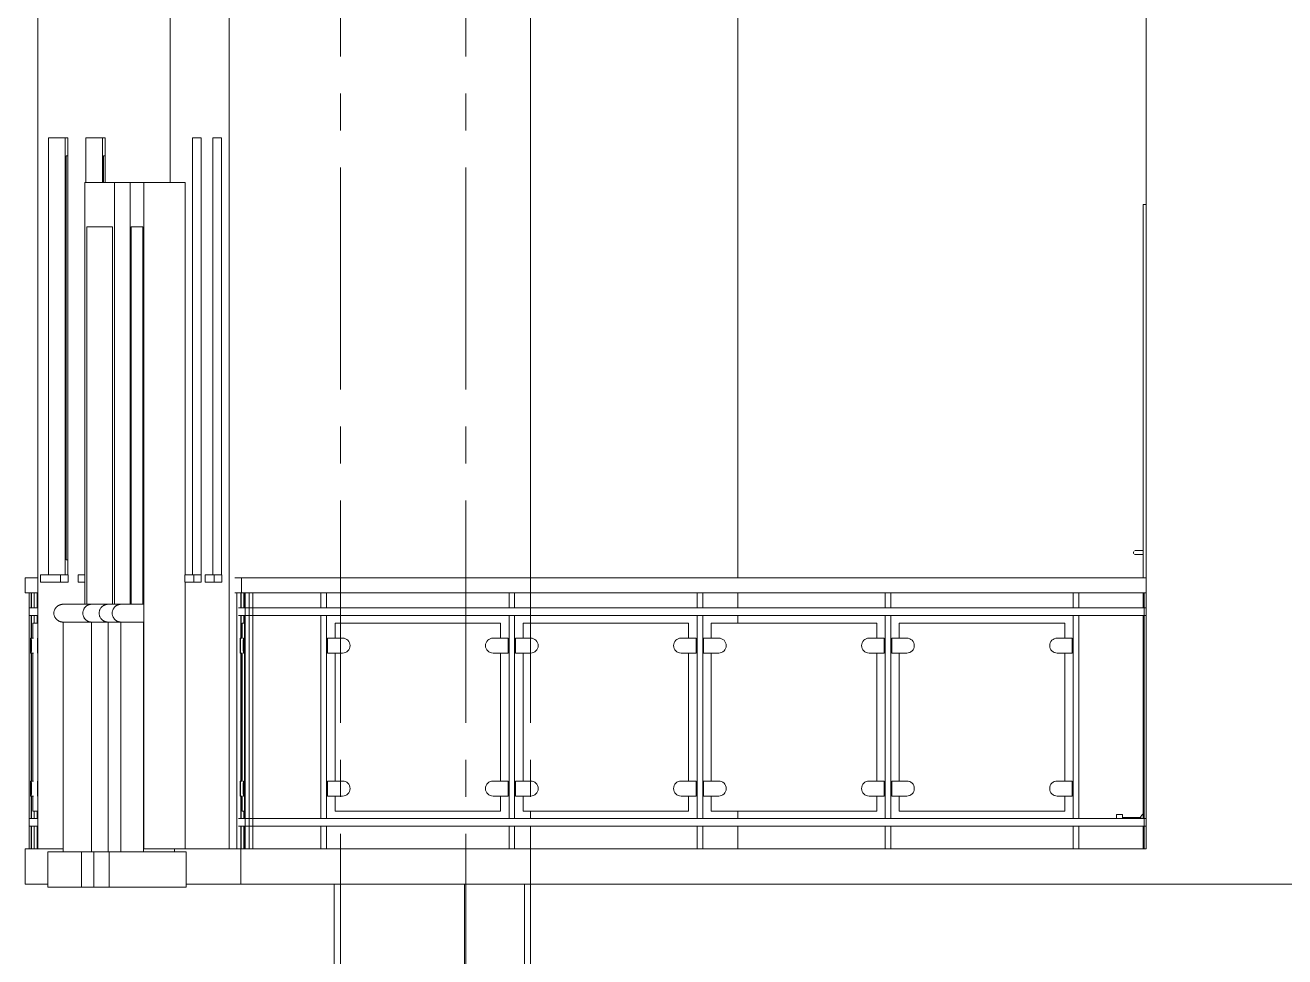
# Model space of a CAD drawing. Header units: millimetres. Extents: x 1373 to 40779, y 1939 to 6439.
# Drawn here: x 30702.4 to 31127.7, y 3839.3 to 4153.8 of the extents above; entities that cross this region are included whole.
import ezdxf

# ---------------------------------------------------------------- set-up
doc = ezdxf.new("R2010")
doc.units = ezdxf.units.MM
doc.linetypes.add('IMPORT-CENTER2', pattern=[112.5, 75, -12.5, 12.5, -12.5])
for name, color, linetype, lineweight in [('A-DOOR', 31, 'Continuous', 18), ('A-DOOR-FRAM', 31, 'Continuous', 18), ('A-FLOR', 192, 'Continuous', 30), ('A-FLOR-HRAL', 11, 'Continuous', 18), ('A-GLAZ', 151, 'Continuous', 18), ('A-WALL', 20, 'Continuous', 9), ('S-COLS', 52, 'Continuous', 9), ('S-GRID', 252, 'IMPORT-CENTER2', 5)]:
    doc.layers.add(name, color=color, linetype=linetype, lineweight=lineweight)

# ---------------------------------------------------------------- blocks, each defined once
blk = doc.blocks.new('STB Stütze - rechteckig - 35-70-2138024-SOL YAN GÖRÜNÜŞ')
at = {"layer": 'S-COLS'}
for p, q in [((-435, 388), (-435, 191.44)), ((-365, 388), (-365, 191.44)), ((-435, 186.36), (-435, 181.28)), ((-365, 186.36), (-365, 181.28)), ((-435, 178.74), (-435, 176.2)), ((-365, 178.74), (-365, 176.2)), ((-435, 112.7), (-435, 110.16)), ((-365, 112.7), (-365, 110.16)), ((-435, 107.62), (-435, 100)), ((-365, 107.62), (-365, 100))]:
    blk.add_line(p, q, dxfattribs=at)
blk = doc.blocks.new('STB Stütze - rechteckig - 35-70-V80-SOL YAN GÖRÜNÜŞ')
at = {"layer": 'S-COLS'}
for p, q in [((-435, 388), (-435, 191.44)), ((-365, 388), (-365, 191.44)), ((-435, 186.36), (-435, 181.28)), ((-365, 186.36), (-365, 181.28)), ((-435, 178.74), (-435, 176.2)), ((-365, 178.74), (-365, 176.2)), ((-435, 112.7), (-435, 110.16)), ((-365, 112.7), (-365, 110.16)), ((-435, 107.62), (-435, 100)), ((-365, 107.62), (-365, 100))]:
    blk.add_line(p, q, dxfattribs=at)

msp = doc.modelspace()

# ---------------------------------------------------------------- linework, layer by layer
at = {"layer": 'A-DOOR'}
for p, q in [((31079.86, 3976.98), (31079.86, 3975.76)), ((31077.37, 3976.46), (31077.36, 3976.46)), ((31077.36, 3975.06), (31077.37, 3975.06)), ((31077.38, 3976.46), (31077.37, 3976.46)), ((31077.37, 3976.46), (31077.37, 3976.46)), ((31077.37, 3976.46), (31077.37, 3976.46)), ((31077.37, 3975.06), (31077.37, 3975.06)), ((31077.37, 3975.06), (31077.37, 3975.06)), ((31077.37, 3975.06), (31077.38, 3975.06)), ((31077.39, 3976.46), (31077.38, 3976.46)), ((31077.38, 3975.06), (31077.38, 3975.06)), ((31077.38, 3975.06), (31077.39, 3975.06)), ((31077.4, 3976.46), (31077.39, 3976.46)), ((31077.39, 3975.06), (31077.4, 3975.06)), ((31077.41, 3976.46), (31077.4, 3976.46)), ((31077.4, 3975.06), (31077.42, 3975.06)), ((31077.42, 3976.46), (31077.41, 3976.46)), ((31077.43, 3976.46), (31077.42, 3976.46)), ((31077.42, 3975.06), (31077.43, 3975.06)), ((31077.45, 3976.46), (31077.43, 3976.46)), ((31077.43, 3975.06), (31077.44, 3975.06)), ((31077.44, 3975.06), (31077.46, 3975.06)), ((31077.46, 3976.46), (31077.45, 3976.46)), ((31077.48, 3976.46), (31077.46, 3976.46)), ((31077.46, 3975.06), (31077.48, 3975.06)), ((31077.5, 3976.46), (31077.48, 3976.46)), ((31077.48, 3975.06), (31077.5, 3975.06)), ((31077.52, 3976.46), (31077.5, 3976.46)), ((31077.5, 3975.06), (31077.52, 3975.06)), ((31077.55, 3976.46), (31077.52, 3976.46)), ((31077.52, 3975.06), (31077.54, 3975.06)), ((31077.54, 3975.06), (31077.56, 3975.06)), ((31077.57, 3976.46), (31077.55, 3976.46)), ((31077.56, 3975.06), (31077.59, 3975.06)), ((31077.59, 3976.46), (31077.57, 3976.46)), ((31077.62, 3976.46), (31077.59, 3976.46)), ((31077.59, 3975.06), (31077.61, 3975.06)), ((31077.61, 3975.06), (31077.64, 3975.06)), ((31077.65, 3976.46), (31077.62, 3976.46)), ((31077.64, 3975.06), (31077.67, 3975.06)), ((31077.68, 3976.46), (31077.65, 3976.46)), ((31077.67, 3975.06), (31077.7, 3975.06)), ((31077.7, 3976.46), (31077.68, 3976.46)), ((31077.74, 3976.46), (31077.7, 3976.46)), ((31077.7, 3975.06), (31077.73, 3975.06)), ((31077.73, 3975.06), (31077.76, 3975.06)), ((31077.77, 3976.46), (31077.74, 3976.46)), ((31077.76, 3975.06), (31077.79, 3975.06)), ((31077.8, 3976.46), (31077.77, 3976.46)), ((31077.79, 3975.06), (31077.82, 3975.06)), ((31077.83, 3976.46), (31077.8, 3976.46)), ((31077.82, 3975.06), (31077.86, 3975.06)), ((31077.87, 3976.46), (31077.83, 3976.46)), ((31077.86, 3975.06), (31077.89, 3975.06)), ((31077.9, 3976.46), (31077.87, 3976.46)), ((31077.89, 3975.06), (31077.93, 3975.06)), ((31077.94, 3976.46), (31077.9, 3976.46)), ((31077.93, 3975.06), (31077.96, 3975.06)), ((31077.97, 3976.46), (31077.94, 3976.46)), ((31077.96, 3975.06), (31078, 3975.06)), ((31078.01, 3976.46), (31077.97, 3976.46)), ((31078, 3975.06), (31078.04, 3975.06)), ((31078.05, 3976.46), (31078.01, 3976.46)), ((31078.04, 3975.06), (31078.08, 3975.06)), ((31078.09, 3976.46), (31078.05, 3976.46)), ((31078.08, 3975.06), (31078.12, 3975.06)), ((31078.13, 3976.46), (31078.09, 3976.46)), ((31078.12, 3975.06), (31078.16, 3975.06)), ((31078.17, 3976.46), (31078.13, 3976.46)), ((31078.16, 3975.06), (31078.19, 3975.06)), ((31078.2, 3976.46), (31078.17, 3976.46)), ((31078.19, 3975.06), (31078.23, 3975.06)), ((31078.24, 3976.46), (31078.2, 3976.46)), ((31078.23, 3975.06), (31078.27, 3975.06)), ((31078.28, 3976.46), (31078.24, 3976.46)), ((31078.27, 3975.06), (31078.31, 3975.06)), ((31078.32, 3976.46), (31078.28, 3976.46)), ((31078.31, 3975.06), (31078.35, 3975.06)), ((31078.36, 3976.46), (31078.32, 3976.46)), ((31078.35, 3975.06), (31078.36, 3975.06)), ((31079.86, 3976.46), (31078.36, 3976.46)), ((31078.36, 3975.06), (31079.86, 3975.06)), ((31079.86, 3975.76), (31079.86, 3974.54)), ((31072.96, 3887.26), (31070.96, 3887.26)), ((31070.96, 3885.94), (31070.96, 3887.26)), ((31072.96, 3885.94), (31072.96, 3887.26)), ((31079.59, 3887.21), (31079.65, 3887.27)), ((31079.65, 3887.27), (31079.71, 3887.32)), ((31079.71, 3887.32), (31079.78, 3887.37)), ((31079.78, 3887.37), (31079.84, 3887.41)), ((31079.84, 3887.41), (31079.91, 3887.46)), ((31079.91, 3887.46), (31079.98, 3887.5)), ((31078.72, 3886.26), (31072.96, 3886.26)), ((31078.72, 3886.26), (31078.74, 3886.26)), ((31078.72, 3886), (31078.72, 3886.26)), ((31078.74, 3886.26), (31078.76, 3886.27)), ((31078.76, 3886.27), (31078.78, 3886.27)), ((31078.78, 3886.27), (31078.8, 3886.28)), ((31078.8, 3886.28), (31078.82, 3886.28)), ((31078.82, 3886.28), (31078.84, 3886.29)), ((31078.84, 3886.29), (31078.86, 3886.3)), ((31078.86, 3886.3), (31078.88, 3886.3)), ((31078.88, 3886.3), (31078.89, 3886.31)), ((31078.89, 3886.31), (31078.91, 3886.32)), ((31078.91, 3886.32), (31078.93, 3886.33)), ((31078.93, 3886.33), (31078.95, 3886.34)), ((31078.95, 3886.34), (31078.97, 3886.36)), ((31078.97, 3886.36), (31078.98, 3886.37)), ((31078.98, 3886.37), (31079, 3886.38)), ((31079, 3886.38), (31079.01, 3886.4)), ((31079.01, 3886.4), (31079.03, 3886.41)), ((31079.03, 3886.41), (31079.04, 3886.43)), ((31079.04, 3886.43), (31079.06, 3886.44)), ((31079.06, 3886.44), (31079.07, 3886.46)), ((31079.07, 3886.46), (31079.08, 3886.47)), ((31079.08, 3886.47), (31079.09, 3886.49)), ((31079.09, 3886.49), (31079.1, 3886.51)), ((31079.1, 3886.51), (31079.11, 3886.53)), ((31079.11, 3886.53), (31079.12, 3886.55)), ((31079.12, 3886.55), (31079.13, 3886.56)), ((31079.13, 3886.57), (31079.17, 3886.64)), ((31079.13, 3886.56), (31079.13, 3886.57)), ((31079.13, 3886.57), (31079.13, 3885.93)), ((31079.17, 3886.64), (31079.2, 3886.71)), ((31079.2, 3886.71), (31079.24, 3886.78)), ((31079.24, 3886.78), (31079.29, 3886.85)), ((31079.29, 3886.85), (31079.33, 3886.91)), ((31079.33, 3886.91), (31079.38, 3886.98)), ((31079.38, 3886.98), (31079.43, 3887.04)), ((31079.43, 3887.04), (31079.48, 3887.1)), ((31079.48, 3887.1), (31079.53, 3887.16)), ((31079.53, 3887.16), (31079.59, 3887.21))]:
    msp.add_line(p, q, dxfattribs=at)
for start, end in [(150, 180), (180, 210), (75, 120), (240, 285)]:
    msp.add_arc((31077.36, 3975.76), 0.7, start, end, dxfattribs=at)
at = {"layer": 'A-DOOR-FRAM'}
for p, q in [((31079.96, 3967.2), (31079.96, 4093.26)), ((31080.96, 4093.26), (31079.96, 4093.26)), ((31079.96, 3957.04), (31079.96, 3962.12)), ((31079.96, 3885.92), (31079.96, 3954.5)), ((31079.96, 3875.76), (31079.96, 3883.38))]:
    msp.add_line(p, q, dxfattribs=at)
at = {"layer": 'A-FLOR', "color": 1, "lineweight": 20}
for p, q in [((30702.44, 3875.76), (30706.72, 3875.76)), ((30702.44, 3875.76), (30702.44, 3863.76)), ((30752.88, 3874.76), (30752.88, 3875.76)), ((30772.99, 3875.76), (31080.96, 3875.76)), ((30775.21, 3875.76), (30775.21, 3863.76)), ((30710.03, 3863.76), (30702.44, 3863.76)), ((32540.72, 3863.76), (30756.82, 3863.76))]:
    msp.add_line(p, q, dxfattribs=at)
at = {"layer": 'A-FLOR-HRAL'}
for p, q in [((30702.44, 3967.2), (30706.72, 3967.2)), ((30702.44, 3967.2), (30702.44, 3962.12)), ((30773.24, 3967.2), (30775.51, 3967.2)), ((30775.51, 3962.12), (30775.51, 3967.2)), ((30775.51, 3967.2), (31080.96, 3967.2)), ((30702.44, 3962.12), (30706.72, 3962.12)), ((30703.82, 3962.12), (30703.82, 3875.76)), ((30704.44, 3957.04), (30704.44, 3962.12)), ((30704.52, 3962.12), (30704.52, 3957.04)), ((30706.43, 3957.04), (30706.43, 3962.12)), ((30773.24, 3962.12), (30775.51, 3962.12)), ((30773.94, 3875.76), (30773.94, 3962.12)), ((30775.3, 3962.12), (30775.3, 3957.04)), ((30775.33, 3957.04), (30775.33, 3962.12)), ((30775.51, 3962.12), (31080.96, 3962.12)), ((30776.54, 3962.12), (30776.54, 3957.04)), ((30776.58, 3957.04), (30776.58, 3962.12)), ((30776.73, 3875.76), (30776.73, 3962.12)), ((30778.02, 3875.76), (30778.02, 3962.12)), ((30779.27, 3962.12), (30779.27, 3875.76)), ((30802.3, 3962.12), (30802.3, 3957.04)), ((30804.2, 3957.04), (30804.2, 3962.12)), ((30865.8, 3962.12), (30865.8, 3957.04)), ((30867.7, 3957.04), (30867.7, 3962.12)), ((30929.3, 3962.12), (30929.3, 3957.04)), ((30931.2, 3957.04), (30931.2, 3962.12)), ((30992.8, 3962.12), (30992.8, 3957.04)), ((30994.7, 3957.04), (30994.7, 3962.12)), ((31056.3, 3962.12), (31056.3, 3957.04)), ((31058.2, 3957.04), (31058.2, 3962.12)), ((31080.28, 3875.76), (31080.28, 3962.12)), ((30703.76, 3957.04), (30706.72, 3957.04)), ((30703.76, 3957.04), (30703.76, 3954.5)), ((30774.51, 3957.04), (30776.73, 3957.04)), ((30776.75, 3954.5), (30776.75, 3957.04)), ((30776.75, 3957.04), (31080.96, 3957.04)), ((30703.76, 3954.5), (30706.72, 3954.5)), ((30704.44, 3946.88), (30704.44, 3954.5)), ((30704.52, 3954.5), (30704.52, 3946.88)), ((30706.72, 3951.96), (30704.97, 3951.96)), ((30704.97, 3951.96), (30704.97, 3946.88)), ((30706.43, 3951.96), (30706.43, 3954.5)), ((30774.51, 3954.5), (30776.73, 3954.5)), ((30775.3, 3954.5), (30775.3, 3946.88)), ((30775.33, 3946.88), (30775.33, 3954.5)), ((30775.71, 3951.96), (30776.54, 3951.96)), ((30775.71, 3946.88), (30775.71, 3951.96)), ((30776.54, 3954.5), (30776.54, 3885.92)), ((30776.58, 3885.92), (30776.58, 3954.5)), ((30776.75, 3954.5), (31080.96, 3954.5)), ((30802.3, 3954.5), (30802.3, 3885.92)), ((30804.2, 3885.92), (30804.2, 3954.5)), ((30807.06, 3951.96), (30862.94, 3951.96)), ((30807.06, 3946.88), (30807.06, 3951.96)), ((30862.94, 3951.96), (30862.94, 3946.88)), ((30865.8, 3954.5), (30865.8, 3885.92)), ((30867.7, 3885.92), (30867.7, 3954.5)), ((30870.56, 3951.96), (30926.44, 3951.96)), ((30870.56, 3946.88), (30870.56, 3951.96)), ((30926.44, 3951.96), (30926.44, 3946.88)), ((30929.3, 3954.5), (30929.3, 3885.92)), ((30931.2, 3885.92), (30931.2, 3954.5)), ((30934.06, 3951.96), (30989.94, 3951.96)), ((30934.06, 3946.88), (30934.06, 3951.96)), ((30989.94, 3951.96), (30989.94, 3946.88)), ((30992.8, 3954.5), (30992.8, 3885.92)), ((30994.7, 3885.92), (30994.7, 3954.5)), ((30997.56, 3951.96), (31053.44, 3951.96)), ((30997.56, 3946.88), (30997.56, 3951.96)), ((31053.44, 3951.96), (31053.44, 3946.88)), ((31056.3, 3954.5), (31056.3, 3885.92)), ((31058.2, 3885.92), (31058.2, 3954.5)), ((30704.44, 3946.88), (30704.22, 3946.88)), ((30704.22, 3946.88), (30704.22, 3941.8)), ((30705.19, 3946.88), (30704.44, 3946.88)), ((30775.02, 3941.8), (30775.02, 3946.88)), ((30775.02, 3946.88), (30775.12, 3946.88)), ((30775.12, 3946.88), (30775.81, 3946.88)), ((30776.12, 3946.88), (30776.22, 3946.88)), ((30776.22, 3946.88), (30776.22, 3941.8)), ((30776.54, 3946.88), (30776.22, 3946.88)), ((30804.52, 3941.8), (30804.52, 3946.88)), ((30804.52, 3946.88), (30809.6, 3946.88)), ((30860.4, 3946.88), (30865.48, 3946.88)), ((30865.48, 3946.88), (30865.48, 3941.8)), ((30868.02, 3941.8), (30868.02, 3946.88)), ((30868.02, 3946.88), (30873.1, 3946.88)), ((30923.9, 3946.88), (30928.98, 3946.88)), ((30928.98, 3946.88), (30928.98, 3941.8)), ((30931.52, 3941.8), (30931.52, 3946.88)), ((30931.52, 3946.88), (30936.6, 3946.88)), ((30987.4, 3946.88), (30992.48, 3946.88)), ((30992.48, 3946.88), (30992.48, 3941.8)), ((30995.02, 3941.8), (30995.02, 3946.88)), ((30995.02, 3946.88), (31000.1, 3946.88)), ((31050.9, 3946.88), (31055.98, 3946.88)), ((31055.98, 3946.88), (31055.98, 3941.8)), ((30704.52, 3946.14), (30704.52, 3945.78)), ((30704.22, 3941.8), (30704.44, 3941.8)), ((30704.44, 3898.62), (30704.44, 3941.8)), ((30704.44, 3941.8), (30705.19, 3941.8)), ((30704.52, 3941.8), (30704.52, 3898.62)), ((30704.97, 3941.8), (30704.97, 3898.62)), ((30775.12, 3941.8), (30775.02, 3941.8)), ((30775.81, 3941.8), (30775.12, 3941.8)), ((30775.3, 3941.81), (30775.3, 3898.62)), ((30775.33, 3898.62), (30775.33, 3941.81)), ((30775.71, 3898.62), (30775.71, 3941.8)), ((30776.22, 3941.8), (30776.12, 3941.8)), ((30776.54, 3941.8), (30776.22, 3941.8)), ((30809.6, 3941.8), (30804.52, 3941.8)), ((30807.06, 3898.62), (30807.06, 3941.8)), ((30865.48, 3941.8), (30860.4, 3941.8)), ((30862.94, 3941.8), (30862.94, 3898.62)), ((30873.1, 3941.8), (30868.02, 3941.8)), ((30870.56, 3898.62), (30870.56, 3941.8)), ((30928.98, 3941.8), (30923.9, 3941.8)), ((30926.44, 3941.8), (30926.44, 3898.62)), ((30936.6, 3941.8), (30931.52, 3941.8)), ((30934.06, 3898.62), (30934.06, 3941.8)), ((30992.48, 3941.8), (30987.4, 3941.8)), ((30989.94, 3941.8), (30989.94, 3898.62)), ((31000.1, 3941.8), (30995.02, 3941.8)), ((30997.56, 3898.62), (30997.56, 3941.8)), ((31055.98, 3941.8), (31050.9, 3941.8)), ((31053.44, 3941.8), (31053.44, 3898.62)), ((30704.44, 3898.62), (30704.22, 3898.62)), ((30704.22, 3898.62), (30704.22, 3893.54)), ((30705.19, 3898.62), (30704.44, 3898.62)), ((30704.52, 3897.88), (30704.52, 3897.16)), ((30775.02, 3893.54), (30775.02, 3898.62)), ((30775.02, 3898.62), (30775.12, 3898.62)), ((30775.12, 3898.62), (30775.81, 3898.62)), ((30776.12, 3898.62), (30776.22, 3898.62)), ((30776.22, 3898.62), (30776.22, 3893.54)), ((30776.54, 3898.62), (30776.22, 3898.62)), ((30804.52, 3893.54), (30804.52, 3898.62)), ((30804.52, 3898.62), (30809.6, 3898.62)), ((30860.4, 3898.62), (30865.48, 3898.62)), ((30865.48, 3898.62), (30865.48, 3893.54)), ((30868.02, 3893.54), (30868.02, 3898.62)), ((30868.02, 3898.62), (30873.1, 3898.62)), ((30923.9, 3898.62), (30928.98, 3898.62)), ((30928.98, 3898.62), (30928.98, 3893.54)), ((30931.52, 3893.54), (30931.52, 3898.62)), ((30931.52, 3898.62), (30936.6, 3898.62)), ((30987.4, 3898.62), (30992.48, 3898.62)), ((30992.48, 3898.62), (30992.48, 3893.54)), ((30995.02, 3893.54), (30995.02, 3898.62)), ((30995.02, 3898.62), (31000.1, 3898.62)), ((31050.9, 3898.62), (31055.98, 3898.62)), ((31055.98, 3898.62), (31055.98, 3893.54)), ((30704.22, 3893.54), (30704.44, 3893.54)), ((30704.44, 3885.92), (30704.44, 3893.54)), ((30704.44, 3893.54), (30705.19, 3893.54)), ((30704.52, 3894.7), (30704.52, 3894.28)), ((30704.52, 3893.54), (30704.52, 3885.92)), ((30704.97, 3893.54), (30704.97, 3888.46)), ((30775.12, 3893.54), (30775.02, 3893.54)), ((30775.81, 3893.54), (30775.12, 3893.54)), ((30775.3, 3893.55), (30775.3, 3885.92)), ((30775.33, 3885.92), (30775.33, 3893.55)), ((30775.71, 3888.46), (30775.71, 3893.54)), ((30776.22, 3893.54), (30776.12, 3893.54)), ((30776.54, 3893.54), (30776.22, 3893.54)), ((30809.6, 3893.54), (30804.52, 3893.54)), ((30807.06, 3888.46), (30807.06, 3893.54)), ((30865.48, 3893.54), (30860.4, 3893.54)), ((30862.94, 3893.54), (30862.94, 3888.46)), ((30873.1, 3893.54), (30868.02, 3893.54)), ((30870.56, 3888.46), (30870.56, 3893.54)), ((30928.98, 3893.54), (30923.9, 3893.54)), ((30926.44, 3893.54), (30926.44, 3888.46)), ((30936.6, 3893.54), (30931.52, 3893.54)), ((30934.06, 3888.46), (30934.06, 3893.54)), ((30992.48, 3893.54), (30987.4, 3893.54)), ((30989.94, 3893.54), (30989.94, 3888.46)), ((31000.1, 3893.54), (30995.02, 3893.54)), ((30997.56, 3888.46), (30997.56, 3893.54)), ((31055.98, 3893.54), (31050.9, 3893.54)), ((31053.44, 3893.54), (31053.44, 3888.46)), ((30704.97, 3888.46), (30706.72, 3888.46)), ((30706.43, 3885.92), (30706.43, 3888.46)), ((30776.54, 3888.46), (30775.71, 3888.46)), ((30862.94, 3888.46), (30807.06, 3888.46)), ((30926.44, 3888.46), (30870.56, 3888.46)), ((30989.94, 3888.46), (30934.06, 3888.46)), ((31053.44, 3888.46), (30997.56, 3888.46)), ((30703.76, 3885.92), (30706.72, 3885.92)), ((30703.76, 3885.92), (30703.76, 3883.38)), ((30703.76, 3883.38), (30706.72, 3883.38)), ((30704.44, 3875.76), (30704.44, 3883.38)), ((30704.52, 3883.38), (30704.52, 3875.76)), ((30706.43, 3875.76), (30706.43, 3883.38)), ((30774.51, 3885.92), (30776.75, 3885.92)), ((30774.51, 3883.38), (30776.74, 3883.38)), ((30775.3, 3883.38), (30775.3, 3875.76)), ((30775.33, 3875.76), (30775.33, 3883.38)), ((30776.54, 3883.38), (30776.54, 3875.76)), ((30776.58, 3875.76), (30776.58, 3883.38)), ((30776.75, 3883.38), (30776.75, 3885.92)), ((30776.75, 3885.92), (31080.96, 3885.92)), ((30776.75, 3883.38), (31080.96, 3883.38)), ((30802.3, 3883.38), (30802.3, 3875.76)), ((30804.2, 3875.76), (30804.2, 3883.38)), ((30865.8, 3883.38), (30865.8, 3875.76)), ((30867.7, 3875.76), (30867.7, 3883.38)), ((30929.3, 3883.38), (30929.3, 3875.76)), ((30931.2, 3875.76), (30931.2, 3883.38)), ((30992.8, 3883.38), (30992.8, 3875.76)), ((30994.7, 3875.76), (30994.7, 3883.38)), ((31056.3, 3883.38), (31056.3, 3875.76)), ((31058.2, 3875.76), (31058.2, 3883.38))]:
    msp.add_line(p, q, dxfattribs=at)
at = {"layer": 'A-FLOR-HRAL', "linetype": 'Continuous'}
for p, q in [((30705.48, 3957.04), (30705.48, 3962.12)), ((30776.29, 3957.04), (30776.29, 3962.12)), ((30704.48, 3957.04), (30704.48, 3958.8)), ((30776.56, 3957.04), (30776.56, 3958.77)), ((30705.48, 3951.96), (30705.48, 3954.5)), ((30776.29, 3951.96), (30776.29, 3954.5)), ((30704.48, 3942.07), (30704.48, 3942.07)), ((30775.31, 3898.62), (30775.31, 3902.91)), ((30705.48, 3885.92), (30705.48, 3888.46)), ((30775.31, 3885.92), (30775.31, 3889.68)), ((30776.29, 3885.92), (30776.29, 3888.46)), ((30705.48, 3875.76), (30705.48, 3883.38)), ((30776.29, 3875.76), (30776.29, 3883.38)), ((30776.56, 3885.92), (30776.56, 3887.16)), ((30775.31, 3875.76), (30775.31, 3878.19)), ((30776.56, 3875.76), (30776.56, 3878.17))]:
    msp.add_line(p, q, dxfattribs=at)
at = {"layer": 'A-FLOR-HRAL'}
for centre, start, end in [((30809.6, 3944.34), 270, 90), ((30860.4, 3944.34), 90, 270), ((30873.1, 3944.34), 270, 90), ((30923.9, 3944.34), 90, 270), ((30936.6, 3944.34), 270, 90), ((30987.4, 3944.34), 90, 270), ((31000.1, 3944.34), 270, 90), ((31050.9, 3944.34), 90, 270), ((30809.6, 3896.08), 270, 90), ((30860.4, 3896.08), 90, 270), ((30873.1, 3896.08), 270, 90), ((30923.9, 3896.08), 90, 270), ((30936.6, 3896.08), 270, 90), ((30987.4, 3896.08), 90, 270), ((31000.1, 3896.08), 270, 90), ((31050.9, 3896.08), 90, 270)]:
    msp.add_arc(centre, 2.54, start, end, dxfattribs=at)
for centre, ratio, start_param, end_param in [((30704.44, 3944.34), 0.043477, 3.141593, 6.283185), ((30706.65, 3944.34), 0.043477, 0, 3.141593), ((30775.12, 3944.34), 0.019667, 3.141593, 6.283185), ((30776.12, 3944.34), 0.019667, 0, 3.141593), ((30704.44, 3896.08), 0.043477, 3.141593, 6.283185), ((30706.65, 3896.08), 0.043477, 0, 3.141593), ((30775.12, 3896.08), 0.019667, 3.141593, 6.283185), ((30776.12, 3896.08), 0.019667, 0, 3.141593)]:
    msp.add_ellipse(centre, major_axis=(0, 2.54), ratio=ratio, start_param=start_param, end_param=end_param, dxfattribs=at)
at = {"layer": 'A-GLAZ'}
for p, q in [((30715.96, 4115.76), (30715.96, 3968.26)), ((30728.57, 4115.76), (30728.57, 4100.76)), ((30716.22, 3973.26), (30716.22, 4109.76)), ((30716.22, 4109.76), (30716.79, 4109.76)), ((30728.83, 4100.76), (30728.83, 4109.76)), ((30728.83, 4109.76), (30729.4, 4109.76)), ((30732.59, 4100.76), (30722.59, 4100.76)), ((30722.59, 4100.76), (30722.59, 3958.29)), ((30732.59, 3958.29), (30732.59, 4100.76)), ((30737.92, 4100.76), (30732.59, 4100.76)), ((30742.44, 4100.76), (30737.92, 4100.76)), ((30737.92, 4100.76), (30737.92, 3958.29)), ((30742.44, 3875.76), (30742.44, 4100.76)), ((30756.44, 4100.76), (30742.44, 4100.76)), ((30756.44, 4100.76), (30756.44, 3968.26)), ((30723.24, 3958.29), (30723.24, 4085.76)), ((30723.24, 4085.76), (30731.93, 4085.76)), ((30731.93, 4085.76), (30731.93, 3958.29)), ((30738.21, 3958.27), (30738.21, 4085.76)), ((30738.21, 4085.76), (30742.15, 4085.76)), ((30742.15, 4085.76), (30742.15, 3958.29)), ((30716.79, 3973.26), (30716.22, 3973.26)), ((30707.66, 3968.26), (30714.4, 3968.26)), ((30707.66, 3965.76), (30707.66, 3968.26)), ((30714.4, 3968.26), (30716.9, 3968.26)), ((30714.4, 3968.26), (30714.4, 3965.76)), ((30716.9, 3968.26), (30716.9, 3965.76)), ((30720.27, 3968.26), (30722.59, 3968.26)), ((30720.27, 3965.76), (30720.27, 3968.26)), ((30756.35, 3968.26), (30759.4, 3968.26)), ((30756.35, 3965.76), (30756.35, 3968.26)), ((30759.4, 3968.26), (30761.9, 3968.26)), ((30759.4, 3968.26), (30759.4, 3965.76)), ((30761.9, 3968.26), (30761.9, 3965.76)), ((30763.23, 3968.26), (30766.28, 3968.26)), ((30763.23, 3965.76), (30763.23, 3968.26)), ((30766.28, 3968.26), (30768.78, 3968.26)), ((30766.28, 3968.26), (30766.28, 3965.76)), ((30768.78, 3968.26), (30768.78, 3965.76)), ((30714.4, 3965.76), (30707.66, 3965.76)), ((30716.9, 3965.76), (30714.4, 3965.76)), ((30722.59, 3965.76), (30720.27, 3965.76)), ((30759.4, 3965.76), (30756.35, 3965.76)), ((30756.44, 3965.76), (30756.44, 3875.76)), ((30761.9, 3965.76), (30759.4, 3965.76)), ((30766.28, 3965.76), (30763.23, 3965.76)), ((30768.78, 3965.76), (30766.28, 3965.76)), ((30724.79, 3958.29), (30715.26, 3958.29)), ((30715.38, 3958.29), (30715.26, 3958.29)), ((30730.46, 3958.29), (30724.79, 3958.29)), ((30734.77, 3958.29), (30730.46, 3958.29)), ((30742.44, 3958.29), (30734.77, 3958.29)), ((30715.26, 3952.39), (30715.26, 3874.76)), ((30715.26, 3952.29), (30724.79, 3952.29)), ((30715.26, 3952.29), (30715.38, 3952.29)), ((30724.79, 3952.4), (30724.79, 3874.76)), ((30724.79, 3952.29), (30730.46, 3952.29)), ((30730.46, 3952.29), (30734.77, 3952.29)), ((30730.46, 3952.29), (30730.46, 3874.76)), ((30734.77, 3952.4), (30734.77, 3874.76)), ((30734.77, 3952.29), (30742.44, 3952.29)), ((30742.33, 3952.33), (30742.33, 3874.76)), ((30710.03, 3874.76), (30721.44, 3874.76)), ((30710.03, 3862.76), (30710.03, 3874.76)), ((30721.44, 3874.76), (30725.66, 3874.76)), ((30721.44, 3862.76), (30721.44, 3874.76)), ((30725.66, 3874.76), (30730.83, 3874.76)), ((30725.66, 3862.76), (30725.66, 3874.76)), ((30730.83, 3874.76), (30756.82, 3874.76)), ((30730.83, 3862.76), (30730.83, 3874.76)), ((30742.44, 3875.76), (30756.44, 3875.76)), ((30756.82, 3862.76), (30756.82, 3874.76)), ((30721.44, 3862.76), (30710.03, 3862.76)), ((30725.66, 3862.76), (30721.44, 3862.76)), ((30730.83, 3862.76), (30725.66, 3862.76)), ((30756.82, 3862.76), (30730.83, 3862.76))]:
    msp.add_line(p, q, dxfattribs=at)
for points, knots in [([(30715.26, 3958.29), (30715.19, 3958.29), (30715.06, 3958.29), (30714.85, 3958.27), (30714.65, 3958.23), (30714.45, 3958.19), (30714.25, 3958.13), (30714.06, 3958.06), (30713.88, 3957.98), (30713.7, 3957.89), (30713.52, 3957.79), (30713.3, 3957.63), (30713.09, 3957.46), (30712.91, 3957.27), (30712.73, 3957.07), (30712.54, 3956.79), (30712.36, 3956.44), (30712.19, 3955.94), (30712.13, 3955.55), (30712.13, 3955.29)], [0.5, 0.5, 0.5, 0.5, 0.5208333, 0.5416667, 0.5625, 0.5833333, 0.6041667, 0.625, 0.6458333, 0.6666667, 0.6875, 0.7083333, 0.75, 0.7708333, 0.7916667, 0.8333333, 0.875, 0.9166667, 1, 1, 1, 1]), ([(30724.79, 3958.29), (30724.73, 3958.29), (30724.6, 3958.29), (30724.41, 3958.27), (30724.23, 3958.23), (30724.05, 3958.19), (30723.87, 3958.13), (30723.69, 3958.06), (30723.52, 3957.98), (30723.35, 3957.89), (30723.2, 3957.79), (30722.99, 3957.63), (30722.8, 3957.46), (30722.63, 3957.27), (30722.47, 3957.07), (30722.3, 3956.79), (30722.13, 3956.44), (30721.97, 3955.94), (30721.92, 3955.55), (30721.92, 3955.29)], [0.5, 0.5, 0.5, 0.5, 0.5208333, 0.5416667, 0.5625, 0.5833333, 0.6041667, 0.625, 0.6458333, 0.6666667, 0.6875, 0.7083333, 0.75, 0.7708333, 0.7916667, 0.8333333, 0.875, 0.9166667, 1, 1, 1, 1]), ([(30730.46, 3958.29), (30730.39, 3958.29), (30730.26, 3958.29), (30730.06, 3958.27), (30729.86, 3958.23), (30729.67, 3958.19), (30729.47, 3958.13), (30729.29, 3958.06), (30729.1, 3957.98), (30728.93, 3957.89), (30728.76, 3957.79), (30728.54, 3957.63), (30728.34, 3957.46), (30728.16, 3957.27), (30727.99, 3957.07), (30727.8, 3956.79), (30727.62, 3956.44), (30727.45, 3955.94), (30727.4, 3955.55), (30727.4, 3955.29)], [0.5, 0.5, 0.5, 0.5, 0.5208333, 0.5416667, 0.5625, 0.5833333, 0.6041667, 0.625, 0.6458333, 0.6666667, 0.6875, 0.7083333, 0.75, 0.7708333, 0.7916667, 0.8333333, 0.875, 0.9166667, 1, 1, 1, 1]), ([(30734.77, 3958.29), (30734.7, 3958.29), (30734.58, 3958.29), (30734.38, 3958.27), (30734.19, 3958.23), (30734.01, 3958.19), (30733.82, 3958.13), (30733.64, 3958.06), (30733.47, 3957.98), (30733.3, 3957.89), (30733.13, 3957.79), (30732.92, 3957.63), (30732.73, 3957.46), (30732.56, 3957.27), (30732.39, 3957.07), (30732.21, 3956.79), (30732.04, 3956.44), (30731.88, 3955.94), (30731.83, 3955.55), (30731.83, 3955.29)], [0.5, 0.5, 0.5, 0.5, 0.5208333, 0.5416667, 0.5625, 0.5833333, 0.6041667, 0.625, 0.6458333, 0.6666667, 0.6875, 0.7083333, 0.75, 0.7708333, 0.7916667, 0.8333333, 0.875, 0.9166667, 1, 1, 1, 1]), ([(30712.13, 3955.29), (30712.13, 3955.03), (30712.19, 3954.64), (30712.36, 3954.14), (30712.54, 3953.79), (30712.73, 3953.51), (30712.91, 3953.31), (30713.09, 3953.12), (30713.35, 3952.9), (30713.64, 3952.72), (30713.88, 3952.6), (30714.06, 3952.52), (30714.25, 3952.45), (30714.45, 3952.39), (30714.65, 3952.35), (30714.85, 3952.31), (30715.06, 3952.29), (30715.19, 3952.29), (30715.26, 3952.29)], [0, 0, 0, 0, 0.0833333, 0.125, 0.1666667, 0.2083333, 0.2291667, 0.25, 0.2916667, 0.3333333, 0.3541667, 0.375, 0.3958333, 0.4166667, 0.4375, 0.4583333, 0.4791667, 0.5, 0.5, 0.5, 0.5]), ([(30721.92, 3955.29), (30721.92, 3955.03), (30721.97, 3954.64), (30722.13, 3954.14), (30722.3, 3953.79), (30722.47, 3953.51), (30722.63, 3953.31), (30722.8, 3953.12), (30723.04, 3952.9), (30723.3, 3952.72), (30723.52, 3952.6), (30723.69, 3952.52), (30723.87, 3952.45), (30724.05, 3952.39), (30724.23, 3952.35), (30724.41, 3952.31), (30724.6, 3952.29), (30724.73, 3952.29), (30724.79, 3952.29)], [0, 0, 0, 0, 0.0833333, 0.125, 0.1666667, 0.2083333, 0.2291667, 0.25, 0.2916667, 0.3333333, 0.3541667, 0.375, 0.3958333, 0.4166667, 0.4375, 0.4583333, 0.4791667, 0.5, 0.5, 0.5, 0.5]), ([(30727.4, 3955.29), (30727.4, 3955.03), (30727.45, 3954.64), (30727.62, 3954.14), (30727.8, 3953.79), (30727.99, 3953.51), (30728.16, 3953.31), (30728.34, 3953.12), (30728.59, 3952.9), (30728.87, 3952.72), (30729.1, 3952.6), (30729.29, 3952.52), (30729.47, 3952.45), (30729.67, 3952.39), (30729.86, 3952.35), (30730.06, 3952.31), (30730.26, 3952.29), (30730.39, 3952.29), (30730.46, 3952.29)], [0, 0, 0, 0, 0.0833333, 0.125, 0.1666667, 0.2083333, 0.2291667, 0.25, 0.2916667, 0.3333333, 0.3541667, 0.375, 0.3958333, 0.4166667, 0.4375, 0.4583333, 0.4791667, 0.5, 0.5, 0.5, 0.5]), ([(30731.83, 3955.29), (30731.83, 3955.03), (30731.88, 3954.64), (30732.04, 3954.14), (30732.21, 3953.79), (30732.39, 3953.51), (30732.56, 3953.31), (30732.73, 3953.12), (30732.97, 3952.9), (30733.24, 3952.72), (30733.47, 3952.6), (30733.64, 3952.52), (30733.82, 3952.45), (30734.01, 3952.39), (30734.19, 3952.35), (30734.38, 3952.31), (30734.58, 3952.29), (30734.7, 3952.29), (30734.77, 3952.29)], [0, 0, 0, 0, 0.0833333, 0.125, 0.1666667, 0.2083333, 0.2291667, 0.25, 0.2916667, 0.3333333, 0.3541667, 0.375, 0.3958333, 0.4166667, 0.4375, 0.4583333, 0.4791667, 0.5, 0.5, 0.5, 0.5])]:
    msp.add_open_spline(points, degree=3, knots=knots, dxfattribs=at)
at = {"layer": 'A-WALL'}
for p, q in [((30706.72, 3875.76), (30706.72, 5063.76)), ((30771.29, 5063.76), (30771.29, 3875.76)), ((31080.96, 3875.76), (31080.96, 5063.76)), ((30751.44, 4162.76), (30751.44, 4100.76)), ((30710.27, 4115.76), (30716.79, 4115.76)), ((30710.27, 3968.26), (30710.27, 4115.76)), ((30716.79, 4115.76), (30716.79, 3968.26)), ((30722.88, 4115.76), (30729.4, 4115.76)), ((30722.88, 4100.76), (30722.88, 4115.76)), ((30729.4, 4115.76), (30729.4, 4100.76)), ((30758.9, 4115.76), (30761.85, 4115.76)), ((30758.9, 3968.26), (30758.9, 4115.76)), ((30761.85, 4115.76), (30761.85, 3968.26)), ((30765.78, 4115.76), (30768.73, 4115.76)), ((30765.78, 3968.26), (30765.78, 4115.76)), ((30768.73, 4115.76), (30768.73, 3968.26)), ((30706.72, 3875.76), (30715.26, 3875.76)), ((30756.44, 3875.76), (30772.99, 3875.76)), ((30806.78, 3863.76), (30806.78, 3575.76)), ((30850.76, 3863.76), (30850.76, 3801.76)), ((30871.05, 3575.76), (30871.05, 3863.76))]:
    msp.add_line(p, q, dxfattribs=at)
at = {"layer": 'S-GRID', "lineweight": 18}
for p, q in [((30808.86, 3018.31), (30808.86, 5488.71)), ((30851.24, 3018.31), (30851.24, 5488.71)), ((30873.01, 3018.31), (30873.01, 5488.71))]:
    msp.add_line(p, q, dxfattribs=at)

# ---------------------------------------------------------------- block references
at = {"layer": 'S-COLS'}
for name in ['STB Stütze - rechteckig - 35-70-2138024-SOL YAN GÖRÜNÜŞ', 'STB Stütze - rechteckig - 35-70-V80-SOL YAN GÖRÜNÜŞ']:
    msp.add_blockref(name, (31308.01, 3775.76), dxfattribs=at)

doc.saveas('drawing.dxf')
